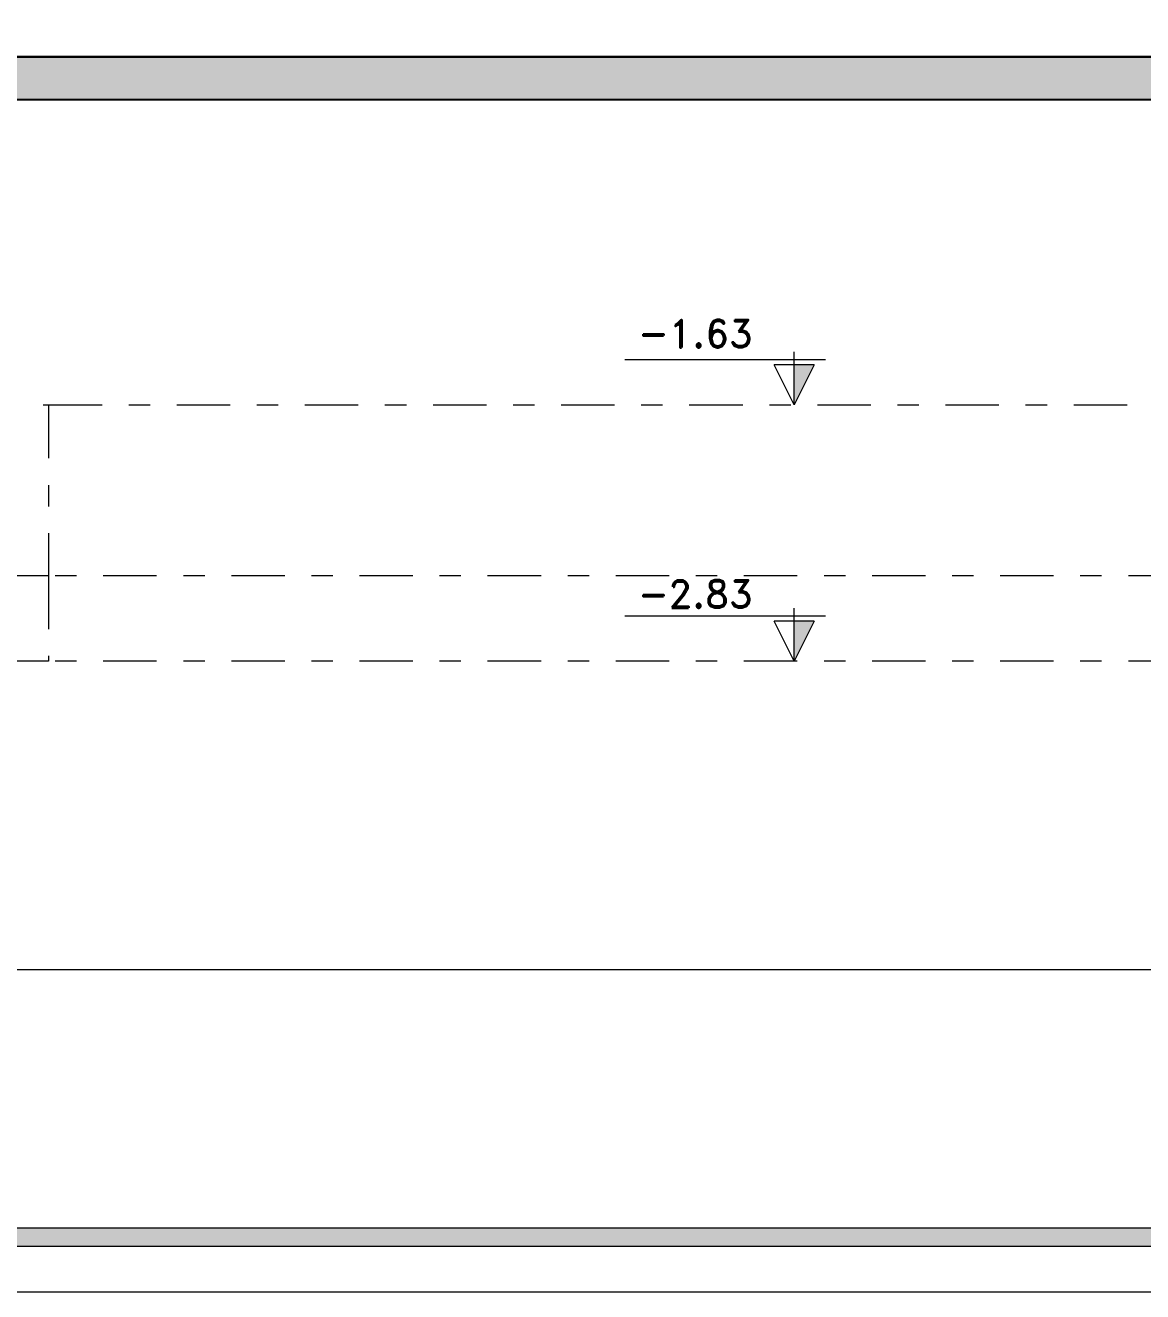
# Model space of a CAD drawing. Header units: metres. Extents: x 294 to 1101, y -498 to -355.
# Drawn here: x 574.95 to 580.18, y -492.8 to -486.87 of the extents above; entities that cross this region are included whole.
import ezdxf

# ---------------------------------------------------------------- set-up
doc = ezdxf.new("R2010")
doc.units = ezdxf.units.M
doc.linetypes.add('DASHDOT2', pattern=[0.5, 0.25, -0.125, 0, -0.125])
for name, color, linetype, lineweight in [('19-JARDINERIA', 80, 'Continuous', 0), ('D', 2, 'Continuous', 13), ('roof', 16, 'DASHDOT2', 18), ('wall', 7, 'Continuous', 25)]:
    doc.layers.add(name, color=color, linetype=linetype, lineweight=lineweight)
doc.styles.add('ROMAND', font='romand.shx', dxfattribs={"height": 0.2})

msp = doc.modelspace()

# ---------------------------------------------------------------- hatches: boundary and pattern name
at = {"layer": '19-JARDINERIA'}
h = msp.add_hatch(color=251, dxfattribs=at)
h.paths.add_polyline_path([(536.3734, -492.5826), (585.8948, -492.5826), (585.8948, -457.5761), (536.3734, -457.5761)])
h.paths.add_polyline_path([(536.4588, -492.4972), (585.8094, -492.4972), (585.8094, -457.6615), (536.4588, -457.6615)], flags=16)
at = {"layer": 'wall'}
h = msp.add_hatch(color=256, dxfattribs=at)
h.dxf.hatch_style = 1
h.paths.add_polyline_path([(580.7676, -487.2147), (580.7676, -487.0147), (580.4118, -487.0147), (575.4118, -487.0147), (574.6618, -487.0147), (574.6618, -487.2147)])

# ---------------------------------------------------------------- linework, layer by layer
for p, q in [((551.2315, -487.0147), (583.9309, -487.0147)), ((551.2315, -487.0147), (583.9309, -487.0147)), ((576.0436, -487.0147), (574.8436, -487.0147)), ((575.4118, -487.0147), (580.4118, -487.0147)), ((580.7676, -487.0147), (576.0436, -487.0147)), ((576.2097, -487.0147), (576.2137, -487.0147)), ((576.2137, -487.0147), (576.2588, -487.0147)), ((576.2141, -487.0147), (576.2615, -487.0147)), ((576.2291, -487.0147), (576.2331, -487.0147)), ((576.2331, -487.0147), (576.2782, -487.0147)), ((576.2335, -487.0147), (576.2808, -487.0147)), ((576.2588, -487.0147), (576.6236, -487.0147)), ((576.2615, -487.0147), (576.6265, -487.0147)), ((576.6122, -487.0147), (576.6187, -487.0147)), ((576.6187, -487.0147), (576.6255, -487.0147)), ((576.6222, -487.0147), (576.6278, -487.0147)), ((576.6236, -487.0147), (576.7846, -487.0147)), ((576.6255, -487.0147), (576.6324, -487.0147)), ((576.6265, -487.0147), (576.7876, -487.0147)), ((576.6278, -487.0147), (576.6336, -487.0147)), ((576.6324, -487.0147), (576.6396, -487.0147)), ((576.6336, -487.0147), (576.6396, -487.0147)), ((576.6396, -487.0147), (576.6469, -487.0147)), ((576.6396, -487.0147), (576.6457, -487.0147)), ((576.6457, -487.0147), (576.652, -487.0147)), ((576.6469, -487.0147), (576.6544, -487.0147)), ((576.652, -487.0147), (576.6584, -487.0147)), ((576.6544, -487.0147), (576.6619, -487.0147)), ((576.6584, -487.0147), (576.6648, -487.0147)), ((576.6619, -487.0147), (576.6696, -487.0147)), ((576.6648, -487.0147), (576.6714, -487.0147)), ((576.6696, -487.0147), (576.6773, -487.0147)), ((576.6714, -487.0147), (576.6779, -487.0147)), ((576.6773, -487.0147), (576.685, -487.0147)), ((576.6779, -487.0147), (576.6845, -487.0147)), ((576.6845, -487.0147), (576.6911, -487.0147)), ((576.685, -487.0147), (576.6927, -487.0147)), ((576.6911, -487.0147), (576.6977, -487.0147)), ((576.6927, -487.0147), (576.7003, -487.0147)), ((576.6977, -487.0147), (576.7042, -487.0147)), ((576.7003, -487.0147), (576.7079, -487.0147)), ((576.7042, -487.0147), (576.7106, -487.0147)), ((576.7079, -487.0147), (576.7154, -487.0147)), ((576.7846, -487.0147), (576.8293, -487.0147)), ((576.8293, -487.0147), (576.8742, -487.0147)), ((576.8742, -487.0147), (576.9191, -487.0147)), ((576.9191, -487.0147), (576.964, -487.0147)), ((576.964, -487.0147), (577.0992, -487.0147)), ((576.967, -487.0147), (577.1021, -487.0147)), ((576.9734, -487.0147), (576.977, -487.0147)), ((576.9734, -487.0147), (576.976, -487.0147)), ((576.9761, -487.0147), (577.0023, -487.0147)), ((576.9771, -487.0147), (577.0043, -487.0147)), ((576.9875, -487.0147), (577.8226, -487.0147)), ((576.9902, -487.0147), (577.8226, -487.0147)), ((576.9914, -487.0147), (576.995, -487.0147)), ((576.9914, -487.0147), (576.994, -487.0147)), ((576.994, -487.0147), (577.0218, -487.0147)), ((576.995, -487.0147), (577.0239, -487.0147)), ((577.0992, -487.0147), (579.1298, -487.0147)), ((577.1021, -487.0147), (579.1328, -487.0147)), ((577.8793, -487.0147), (578.6936, -487.0147)), ((577.8793, -487.0147), (578.6908, -487.0147)), ((579.1298, -487.0147), (579.431, -487.0147)), ((579.1328, -487.0147), (579.4341, -487.0147)), ((579.431, -487.0147), (579.686, -487.0147)), ((579.4341, -487.0147), (579.6888, -487.0147)), ((579.686, -487.0147), (579.6908, -487.0147)), ((579.6888, -487.0147), (579.6933, -487.0147)), ((579.6908, -487.0147), (579.9105, -487.0147)), ((579.6933, -487.0147), (579.9105, -487.0147)), ((579.8721, -487.0147), (579.8747, -487.0147)), ((579.8747, -487.0147), (579.8772, -487.0147)), ((579.8772, -487.0147), (579.8796, -487.0147)), ((579.8796, -487.0147), (579.882, -487.0147)), ((579.882, -487.0147), (579.8843, -487.0147)), ((579.8843, -487.0147), (579.8865, -487.0147)), ((579.8865, -487.0147), (579.8886, -487.0147)), ((579.8886, -487.0147), (579.8905, -487.0147)), ((579.8905, -487.0147), (579.8924, -487.0147)), ((579.8924, -487.0147), (579.8941, -487.0147)), ((579.8941, -487.0147), (579.8957, -487.0147)), ((579.8957, -487.0147), (579.8971, -487.0147)), ((579.8971, -487.0147), (579.8984, -487.0147)), ((579.8984, -487.0147), (579.8995, -487.0147)), ((579.8995, -487.0147), (579.9005, -487.0147)), ((579.9105, -487.0147), (579.9145, -487.0147)), ((579.9145, -487.0147), (579.9183, -487.0147)), ((579.9183, -487.0147), (579.9222, -487.0147)), ((579.9222, -487.0147), (579.9259, -487.0147)), ((579.9259, -487.0147), (579.9296, -487.0147)), ((579.9296, -487.0147), (579.9332, -487.0147)), ((579.9332, -487.0147), (579.9366, -487.0147)), ((579.9366, -487.0147), (579.9399, -487.0147)), ((579.9399, -487.0147), (579.9431, -487.0147)), ((579.9431, -487.0147), (579.9461, -487.0147)), ((579.9461, -487.0147), (579.949, -487.0147)), ((579.949, -487.0147), (579.9517, -487.0147)), ((579.9517, -487.0147), (579.9542, -487.0147)), ((579.9542, -487.0147), (579.9564, -487.0147)), ((579.9564, -487.0147), (579.9585, -487.0147)), ((579.9585, -487.0147), (579.9604, -487.0147)), ((579.9604, -487.0147), (579.962, -487.0147)), ((579.962, -487.0147), (579.9634, -487.0147)), ((579.9634, -487.0147), (579.9646, -487.0147)), ((579.9646, -487.0147), (580.0984, -487.0147)), ((579.9646, -487.0147), (580.0984, -487.0147)), ((579.9956, -487.0147), (579.9967, -487.0147)), ((580.0371, -487.0147), (580.0765, -487.0147)), ((580.0383, -487.0147), (580.0769, -487.0147)), ((580.0765, -487.0147), (580.082, -487.0147)), ((580.082, -487.0147), (580.0857, -487.0147)), ((580.0857, -487.0147), (580.0876, -487.0147)), ((580.0876, -487.0147), (580.0877, -487.0147)), ((580.0978, -487.0147), (580.1049, -487.0147)), ((580.1049, -487.0147), (580.1103, -487.0147)), ((580.1103, -487.0147), (580.1139, -487.0147)), ((580.1139, -487.0147), (580.1157, -487.0147)), ((580.1157, -487.0147), (580.1158, -487.0147))]:
    msp.add_line(p, q)
at = {"layer": '19-JARDINERIA', "color": 251}
msp.add_line((541.4245, -491.2875), (585.8094, -491.2875), dxfattribs=at)
for points in [[(536.16, -492.7961), (586.1082, -492.7961), (586.1082, -457.3627), (536.16, -457.3627)], [(536.3734, -492.5826), (585.8948, -492.5826), (585.8948, -457.5761), (536.3734, -457.5761)], [(536.4588, -492.4972), (585.8094, -492.4972), (585.8094, -457.6615), (536.4588, -457.6615)]]:
    msp.add_lwpolyline(points, close=True, dxfattribs=at)
at = {"layer": 'D'}
for p, q in [((578.6992, -488.4335), (577.7605, -488.4335)), ((578.6992, -488.4335), (577.7605, -488.4335)), ((578.5529, -488.6447), (578.5529, -488.3959)), ((578.5529, -488.6447), (578.5529, -488.3959)), ((578.6468, -488.457), (578.4591, -488.457)), ((578.5529, -488.6447), (578.4591, -488.457)), ((578.6468, -488.457), (578.4591, -488.457)), ((578.5529, -488.6447), (578.4591, -488.457)), ((578.6468, -488.457), (578.5529, -488.6447)), ((578.6468, -488.457), (578.5529, -488.6447)), ((578.5529, -489.8447), (578.5529, -489.5959)), ((578.5529, -489.8447), (578.5529, -489.5959)), ((578.6992, -489.6335), (577.7605, -489.6335)), ((578.6992, -489.6335), (577.7605, -489.6335)), ((578.6468, -489.657), (578.4591, -489.657)), ((578.5529, -489.8447), (578.4591, -489.657)), ((578.6468, -489.657), (578.4591, -489.657)), ((578.5529, -489.8447), (578.4591, -489.657)), ((578.6468, -489.657), (578.5529, -489.8447)), ((578.6468, -489.657), (578.5529, -489.8447))]:
    msp.add_line(p, q, dxfattribs=at)
for points in [[(578.6468, -488.457), (578.5529, -488.457), (578.5529, -488.6447)], [(578.6468, -488.457), (578.5529, -488.457), (578.5529, -488.6447)], [(578.6468, -489.657), (578.5529, -489.657), (578.5529, -489.8447)], [(578.6468, -489.657), (578.5529, -489.657), (578.5529, -489.8447)]]:
    msp.add_solid(points, dxfattribs=at)
at = {"layer": 'roof'}
for p, q in [((574.6618, -488.6447), (575.0618, -488.6447)), ((575.0618, -488.6447), (580.3676, -488.6447)), ((575.0618, -488.6447), (575.0618, -489.4447)), ((575.0618, -489.4447), (574.6618, -489.4447)), ((580.3676, -489.4447), (575.0618, -489.4447)), ((575.0618, -489.4447), (575.0618, -489.8447)), ((575.0618, -489.8447), (574.6618, -489.8447)), ((580.3676, -489.8447), (575.0618, -489.8447))]:
    msp.add_line(p, q, dxfattribs=at)
at = {"layer": 'wall'}
msp.add_line((545.0027, -487.2147), (585.1201, -487.2147), dxfattribs=at)

# ---------------------------------------------------------------- texts
at = {"layer": 'D', "style": 'ROMAND'}
for s, p in [('-1.63', (577.8242, -488.3757)), ('-2.83', (577.8242, -489.5952))]:
    msp.add_text(s, height=0.13003, dxfattribs=at).set_placement(p)

doc.saveas('drawing.dxf')
